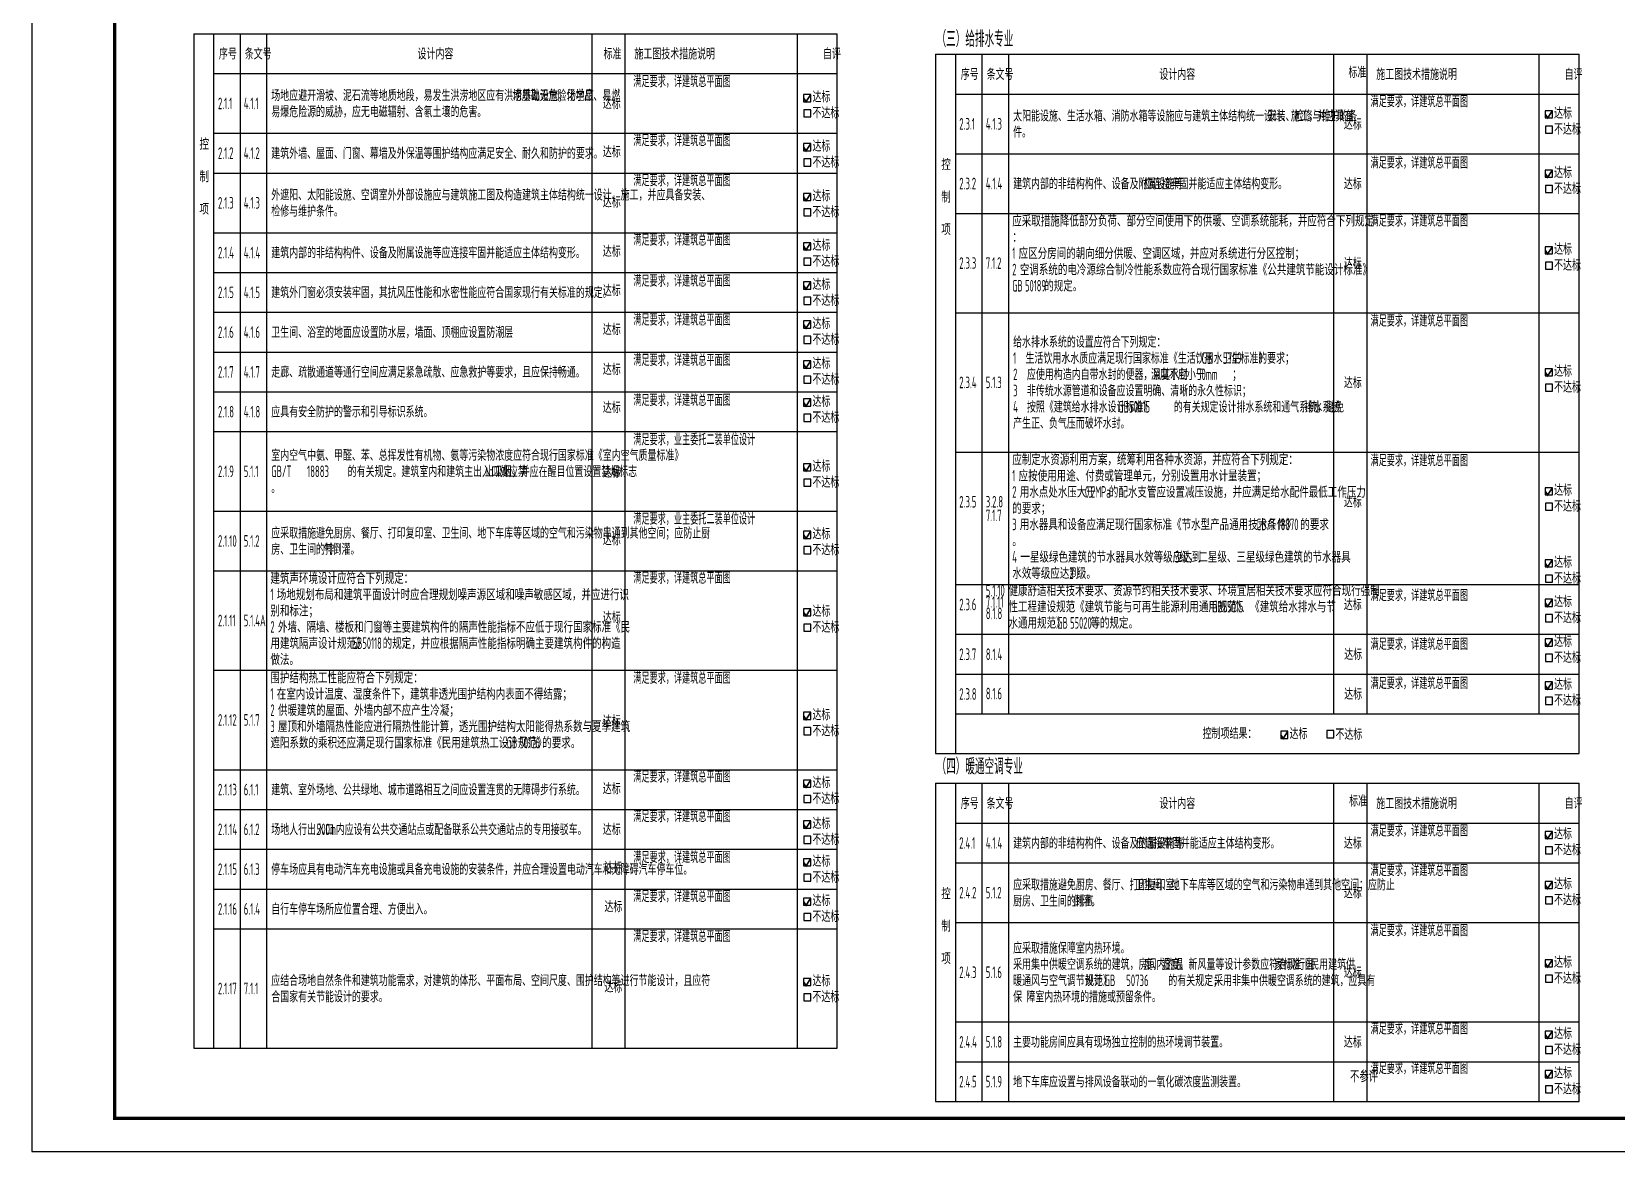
# Model space of a CAD drawing. Extents: x 555966 to 850266, y -53709 to 5691.
# Drawn here: x 555966 to 603737, y -53709 to -19931 of the extents above; entities that cross this region are included whole.
import ezdxf

# ---------------------------------------------------------------- set-up
doc = ezdxf.new("R2010")
doc.units = 0
doc.header["$LTSCALE"] = 1000
for name, color, linetype in [('A-Tab(建筑表格)', 7, 'Continuous'), ('PUB_TEXT', 7, 'Continuous'), ('PUB_TITLE', 4, 'Continuous')]:
    doc.layers.add(name, color=color, linetype=linetype)
doc.styles.add('LJ_TXT', font='GBENOR', dxfattribs={"width": 0.8, "bigfont": 'GBCBIG'})
doc.styles.get("Standard").update_dxf_attribs({"font": 'GBENOR', "bigfont": 'GBCBIG'})

# ---------------------------------------------------------------- blocks, each defined once
blk = doc.blocks.new('AutoBlock_20250329_95', base_point=(574110, -23388))
at = {"color": 1, "style": 'LJ_TXT', "width": 0.7}
blk.add_attdef('2.1.2措施_001', (574102, -23388), '', height=350, dxfattribs=at)
blk = doc.blocks.new('AutoBlock_20250329_96', base_point=(574110, -24595))
at = {"color": 1, "style": 'LJ_TXT', "width": 0.7}
blk.add_attdef('2.1.3措施_001', (574102, -24595), '', height=350, dxfattribs=at)
blk = doc.blocks.new('AutoBlock_20250329_97', base_point=(574110, -26387))
at = {"color": 1, "style": 'LJ_TXT', "width": 0.7}
blk.add_attdef('2.1.4措施_001', (574102, -26387), '', height=350, dxfattribs=at)
blk = doc.blocks.new('AutoBlock_20250329_98', base_point=(574110, -27624))
at = {"color": 1, "style": 'LJ_TXT', "width": 0.7}
blk.add_attdef('2.1.5措施_001', (574102, -27624), '', height=350, dxfattribs=at)
blk = doc.blocks.new('AutoBlock_20250329_99', base_point=(574110, -28799))
at = {"color": 1, "style": 'LJ_TXT', "width": 0.7}
blk.add_attdef('2.1.6措施_001', (574102, -28799), '', height=350, dxfattribs=at)
blk = doc.blocks.new('AutoBlock_20250329_100', base_point=(574110, -30016))
at = {"color": 1, "style": 'LJ_TXT', "width": 0.7}
blk.add_attdef('2.1.7措施_001', (574102, -30016), '', height=350, dxfattribs=at)
blk = doc.blocks.new('AutoBlock_20250329_101', base_point=(574110, -31224))
at = {"color": 1, "style": 'LJ_TXT', "width": 0.7}
blk.add_attdef('2.1.8措施_001', (574102, -31224), '', height=350, dxfattribs=at)
blk = doc.blocks.new('AutoBlock_20250329_102', base_point=(574110, -32410))
at = {"color": 1, "style": 'LJ_TXT', "width": 0.7}
blk.add_attdef('2.1.9措施_001', (574102, -32410), '', height=350, dxfattribs=at)
blk = doc.blocks.new('AutoBlock_20250329_103', base_point=(574110, -34804))
at = {"color": 1, "style": 'LJ_TXT', "width": 0.7}
blk.add_attdef('2.1.10措施_001', (574102, -34804), '', height=350, dxfattribs=at)
blk = doc.blocks.new('AutoBlock_20250329_104', base_point=(574110, -36584))
at = {"color": 1, "style": 'LJ_TXT', "width": 0.7}
blk.add_attdef('2.1.11措施_001', (574102, -36584), '', height=350, dxfattribs=at)
blk = doc.blocks.new('AutoBlock_20250329_105', base_point=(574110, -39605))
at = {"color": 1, "style": 'LJ_TXT', "width": 0.7}
blk.add_attdef('2.1.12措施_001', (574102, -39605), '', height=350, dxfattribs=at)
blk = doc.blocks.new('AutoBlock_20250329_106', base_point=(574110, -42582))
at = {"color": 1, "style": 'LJ_TXT', "width": 0.7}
blk.add_attdef('2.1.13措施_001', (574102, -42582), '', height=350, dxfattribs=at)
blk = doc.blocks.new('AutoBlock_20250329_107', base_point=(574110, -43779))
at = {"color": 1, "style": 'LJ_TXT', "width": 0.7}
blk.add_attdef('2.1.14措施_001', (574102, -43779), '', height=350, dxfattribs=at)
blk = doc.blocks.new('AutoBlock_20250329_108', base_point=(574110, -45012))
at = {"color": 1, "style": 'LJ_TXT', "width": 0.7}
blk.add_attdef('2.1.15措施_001', (574102, -45012), '', height=350, dxfattribs=at)
blk = doc.blocks.new('AutoBlock_20250329_109', base_point=(574110, -46192))
at = {"color": 1, "style": 'LJ_TXT', "width": 0.7}
blk.add_attdef('2.1.16措施_001', (574102, -46192), '', height=350, dxfattribs=at)
blk = doc.blocks.new('AutoBlock_20250329_110', base_point=(574110, -47397))
at = {"color": 1, "style": 'LJ_TXT', "width": 0.7}
blk.add_attdef('2.1.17措施_001', (574102, -47397), '', height=350, dxfattribs=at)
blk = doc.blocks.new('AutoBlock_20250329_111', base_point=(574110, -21608))
at = {"color": 1, "style": 'LJ_TXT', "width": 0.7}
blk.add_attdef('2.1.1措施_001', (574102, -21608), '', height=350, dxfattribs=at)
blk = doc.blocks.new('AutoBlock_20250329_131', base_point=(596335, -25810))
at = {"color": 1, "style": 'LJ_TXT', "width": 0.7}
blk.add_attdef('2.3.3措施_001', (596327, -25810), '', height=350, dxfattribs=at)
blk = doc.blocks.new('AutoBlock_20250329_133', base_point=(596335, -28827))
at = {"color": 1, "style": 'LJ_TXT', "width": 0.7}
blk.add_attdef('2.3.4措施_001', (596327, -28827), '', height=350, dxfattribs=at)
blk = doc.blocks.new('AutoBlock_20250329_135', base_point=(596335, -33042))
at = {"color": 1, "style": 'LJ_TXT', "width": 0.7}
blk.add_attdef('2.3.5措施_001', (596327, -33042), '', height=350, dxfattribs=at)
blk = doc.blocks.new('AutoBlock_20250329_137', base_point=(596335, -37111))
at = {"color": 1, "style": 'LJ_TXT', "width": 0.7}
blk.add_attdef('2.3.6措施_001', (596327, -37111), '', height=350, dxfattribs=at)
blk = doc.blocks.new('AutoBlock_20250329_139', base_point=(596335, -38581))
at = {"color": 1, "style": 'LJ_TXT', "width": 0.7}
blk.add_attdef('2.3.7措施_001', (596327, -38581), '', height=350, dxfattribs=at)
blk = doc.blocks.new('AutoBlock_20250329_141', base_point=(596335, -44210))
at = {"color": 1, "style": 'LJ_TXT', "width": 0.7}
blk.add_attdef('2.4.1措施_001', (596327, -44210), '', height=350, dxfattribs=at)
blk = doc.blocks.new('AutoBlock_20250329_143', base_point=(596335, -45406))
at = {"color": 1, "style": 'LJ_TXT', "width": 0.7}
blk.add_attdef('2.4.2措施_001', (596327, -45406), '', height=350, dxfattribs=at)
blk = doc.blocks.new('AutoBlock_20250329_145', base_point=(596335, -47219))
at = {"color": 1, "style": 'LJ_TXT', "width": 0.7}
blk.add_attdef('2.4.3措施_001', (596327, -47219), '', height=350, dxfattribs=at)
blk = doc.blocks.new('AutoBlock_20250329_147', base_point=(596335, -50183))
at = {"color": 1, "style": 'LJ_TXT', "width": 0.7}
blk.add_attdef('2.4.4措施_001', (596327, -50183), '', height=350, dxfattribs=at)
blk = doc.blocks.new('AutoBlock_20250329_149', base_point=(596335, -51378))
at = {"color": 1, "style": 'LJ_TXT', "width": 0.7}
blk.add_attdef('2.4.5措施_001', (596327, -51378), '', height=350, dxfattribs=at)
blk = doc.blocks.new('AutoBlock_20250329_155', base_point=(596335, -22210))
at = {"color": 1, "style": 'LJ_TXT', "width": 0.7}
blk.add_attdef('2.3.1措施_001', (596327, -22210), '', height=350, dxfattribs=at)
blk = doc.blocks.new('AutoBlock_20250329_189', base_point=(596335, -24060))
at = {"color": 1, "style": 'LJ_TXT', "width": 0.7}
blk.add_attdef('2.3.2措施_001', (596327, -24060), '', height=350, dxfattribs=at)
blk = doc.blocks.new('AutoBlock_20250329_193', base_point=(595711, -51624))
at = {"color": 1, "style": 'LJ_TXT', "width": 0.8}
blk.add_attdef('2.4.5', (595711, -51624), '', height=350, dxfattribs=at)
blk = doc.blocks.new('AutoBlock_20250329_195', base_point=(596335, -39762))
at = {"color": 1, "style": 'LJ_TXT', "width": 0.7}
blk.add_attdef('2.3.8措施_001', (596327, -39762), '', height=350, dxfattribs=at)

msp = doc.modelspace()

# ---------------------------------------------------------------- linework, layer by layer
msp.add_line((560849, -19995), (560849, -50595))
at = {"const_width": 50}
for points in [[(579235, -21929), (579311, -22043), (579451, -21827)], [(601593, -22419), (601669, -22534), (601809, -22318)], [(579235, -23411), (579311, -23526), (579451, -23310)], [(601593, -24210), (601669, -24324), (601809, -24108)], [(579235, -24912), (579311, -25027), (579451, -24811)], [(579235, -26399), (579311, -26514), (579451, -26298)], [(601593, -26521), (601669, -26636), (601809, -26420)], [(579235, -27582), (579311, -27697), (579451, -27481)], [(579235, -28760), (579311, -28875), (579451, -28659)], [(579235, -29963), (579311, -30078), (579451, -29862)], [(601593, -30200), (601669, -30315), (601809, -30099)], [(579235, -31111), (579311, -31226), (579451, -31010)], [(579235, -33067), (579311, -33182), (579451, -32966)], [(601593, -33790), (601669, -33905), (601809, -33689)], [(579235, -35104), (579311, -35219), (579451, -35003)], [(601593, -35962), (601669, -36077), (601809, -35861)], [(601593, -37154), (601669, -37269), (601809, -37053)], [(579235, -37442), (579311, -37557), (579451, -37341)], [(601593, -38354), (601669, -38469), (601809, -38253)], [(601593, -39647), (601669, -39762), (601809, -39546)], [(579235, -40566), (579311, -40681), (579451, -40465)], [(593619, -41137), (593695, -41252), (593835, -41036)], [(579235, -42610), (579311, -42725), (579451, -42509)], [(579235, -43843), (579311, -43958), (579451, -43742)], [(601593, -44157), (601669, -44272), (601809, -44056)], [(579235, -44983), (579311, -45098), (579451, -44882)], [(601593, -45666), (601669, -45781), (601809, -45565)], [(579235, -46169), (579311, -46284), (579451, -46068)], [(601593, -48031), (601669, -48146), (601809, -47930)], [(579235, -48593), (579311, -48708), (579451, -48492)], [(601593, -50181), (601669, -50296), (601809, -50080)], [(601593, -51373), (601669, -51488), (601809, -51272)]]:
    msp.add_lwpolyline(points, dxfattribs=at)
for points in [[(579451, -21827), (579235, -21827), (579235, -22043), (579451, -22043)], [(579457, -22289), (579241, -22289), (579241, -22505), (579457, -22505)], [(601809, -22318), (601593, -22318), (601593, -22534), (601809, -22534)], [(601815, -22780), (601599, -22780), (601599, -22996), (601815, -22996)], [(579451, -23310), (579235, -23310), (579235, -23526), (579451, -23526)], [(579457, -23772), (579241, -23772), (579241, -23988), (579457, -23988)], [(601809, -24108), (601593, -24108), (601593, -24324), (601809, -24324)], [(579451, -24811), (579235, -24811), (579235, -25027), (579451, -25027)], [(601815, -24570), (601599, -24570), (601599, -24786), (601815, -24786)], [(579457, -25273), (579241, -25273), (579241, -25489), (579457, -25489)], [(579451, -26298), (579235, -26298), (579235, -26514), (579451, -26514)], [(601809, -26420), (601593, -26420), (601593, -26636), (601809, -26636)], [(579457, -26760), (579241, -26760), (579241, -26976), (579457, -26976)], [(601815, -26882), (601599, -26882), (601599, -27098), (601815, -27098)], [(579451, -27481), (579235, -27481), (579235, -27697), (579451, -27697)], [(579457, -27943), (579241, -27943), (579241, -28159), (579457, -28159)], [(579451, -28659), (579235, -28659), (579235, -28875), (579451, -28875)], [(579457, -29121), (579241, -29121), (579241, -29337), (579457, -29337)], [(579451, -29862), (579235, -29862), (579235, -30078), (579451, -30078)], [(579457, -30324), (579241, -30324), (579241, -30540), (579457, -30540)], [(601809, -30099), (601593, -30099), (601593, -30315), (601809, -30315)], [(601815, -30561), (601599, -30561), (601599, -30777), (601815, -30777)], [(579451, -31010), (579235, -31010), (579235, -31226), (579451, -31226)], [(579457, -31472), (579241, -31472), (579241, -31688), (579457, -31688)], [(579451, -32966), (579235, -32966), (579235, -33182), (579451, -33182)], [(579457, -33428), (579241, -33428), (579241, -33644), (579457, -33644)], [(601809, -33689), (601593, -33689), (601593, -33905), (601809, -33905)], [(601815, -34151), (601599, -34151), (601599, -34367), (601815, -34367)], [(579451, -35003), (579235, -35003), (579235, -35219), (579451, -35219)], [(579457, -35465), (579241, -35465), (579241, -35681), (579457, -35681)], [(601809, -35861), (601593, -35861), (601593, -36077), (601809, -36077)], [(601815, -36323), (601599, -36323), (601599, -36539), (601815, -36539)], [(601809, -37053), (601593, -37053), (601593, -37269), (601809, -37269)], [(579451, -37341), (579235, -37341), (579235, -37557), (579451, -37557)], [(601815, -37515), (601599, -37515), (601599, -37731), (601815, -37731)], [(579457, -37803), (579241, -37803), (579241, -38019), (579457, -38019)], [(601809, -38253), (601593, -38253), (601593, -38469), (601809, -38469)], [(601815, -38715), (601599, -38715), (601599, -38931), (601815, -38931)], [(601809, -39546), (601593, -39546), (601593, -39762), (601809, -39762)], [(601815, -40008), (601599, -40008), (601599, -40224), (601815, -40224)], [(579451, -40465), (579235, -40465), (579235, -40681), (579451, -40681)], [(579457, -40927), (579241, -40927), (579241, -41143), (579457, -41143)], [(593835, -41036), (593619, -41036), (593619, -41252), (593835, -41252)], [(595223, -41015), (595007, -41015), (595007, -41231), (595223, -41231)], [(579451, -42509), (579235, -42509), (579235, -42725), (579451, -42725)], [(579457, -42971), (579241, -42971), (579241, -43187), (579457, -43187)], [(579451, -43742), (579235, -43742), (579235, -43958), (579451, -43958)], [(579457, -44204), (579241, -44204), (579241, -44420), (579457, -44420)], [(601809, -44056), (601593, -44056), (601593, -44272), (601809, -44272)], [(579451, -44882), (579235, -44882), (579235, -45098), (579451, -45098)], [(601815, -44518), (601599, -44518), (601599, -44734), (601815, -44734)], [(579457, -45344), (579241, -45344), (579241, -45560), (579457, -45560)], [(601809, -45565), (601593, -45565), (601593, -45781), (601809, -45781)], [(579451, -46068), (579235, -46068), (579235, -46284), (579451, -46284)], [(601815, -46027), (601599, -46027), (601599, -46243), (601815, -46243)], [(579457, -46530), (579241, -46530), (579241, -46746), (579457, -46746)], [(601809, -47930), (601593, -47930), (601593, -48146), (601809, -48146)], [(579451, -48492), (579235, -48492), (579235, -48708), (579451, -48708)], [(601815, -48392), (601599, -48392), (601599, -48608), (601815, -48608)], [(579457, -48954), (579241, -48954), (579241, -49170), (579457, -49170)], [(601809, -50080), (601593, -50080), (601593, -50296), (601809, -50296)], [(601815, -50542), (601599, -50542), (601599, -50758), (601815, -50758)], [(601809, -51272), (601593, -51272), (601593, -51488), (601809, -51488)], [(601815, -51733), (601599, -51733), (601599, -51949), (601815, -51949)]]:
    msp.add_lwpolyline(points, close=True)
at = {"layer": 'A-Tab(建筑表格)'}
for p, q in [((561449, -19995), (561449, -50595)), ((579049, -50595), (579049, -19995)), ((580249, -50595), (580249, -19995)), ((583213, -20612), (583213, -41712)), ((583813, -20612), (583813, -41712)), ((584613, -20612), (584613, -40512)), ((601413, -40512), (601413, -20612)), ((602613, -41712), (602613, -20612)), ((583213, -42606), (583213, -52206)), ((583813, -42606), (583813, -52206)), ((584613, -42606), (584613, -52206)), ((601413, -52206), (601413, -42606)), ((602613, -52206), (602613, -42606)), ((560849, -50595), (580249, -50595))]:
    msp.add_line(p, q, dxfattribs=at)
for points in [[(560849, -19995), (580249, -19995)], [(562248, -19995), (562248, -50595)], [(563048, -19995), (563048, -50595)], [(572848, -19995), (572848, -21195)], [(573848, -19995), (573848, -50595)], [(583213, -20612), (602613, -20612)], [(585413, -20612), (585413, -40512)], [(595213, -20612), (595213, -40512)], [(595213, -20612), (595213, -21812)], [(596213, -20612), (596213, -40512)], [(561449, -21195), (580249, -21195)], [(561449, -21195), (580249, -21195)], [(572848, -21195), (572848, -50595)], [(583813, -21812), (602613, -21812)], [(583813, -21812), (602613, -21812)], [(583813, -21812), (602613, -21812)], [(561449, -22995), (580249, -22995)], [(583813, -23612), (602613, -23612)], [(561449, -24195), (580249, -24195)], [(583813, -25412), (602613, -25412)], [(561449, -25995), (580249, -25995)], [(561449, -27195), (580249, -27195)], [(561449, -28395), (580249, -28395)], [(583813, -28412), (602613, -28412)], [(561449, -29595), (580249, -29595)], [(561449, -30795), (580249, -30795)], [(561449, -31995), (580249, -31995)], [(583813, -32612), (602613, -32612)], [(561449, -34395), (580249, -34395)], [(561449, -36195), (580249, -36195)], [(583813, -36612), (602613, -36612)], [(583813, -38112), (602613, -38112)], [(561449, -39195), (580249, -39195)], [(583813, -39312), (602613, -39312)], [(583813, -40512), (602613, -40512)], [(583813, -40512), (602613, -40512)], [(583213, -41712), (602613, -41712)], [(561449, -42195), (580249, -42195)], [(583213, -42606), (602613, -42606)], [(585413, -42606), (585413, -52206)], [(595213, -42606), (595213, -52206)], [(595213, -42606), (595213, -43806)], [(596213, -42606), (596213, -52206)], [(561449, -43395), (580249, -43395)], [(583813, -43806), (602613, -43806)], [(583813, -43806), (602613, -43806)], [(583813, -43806), (602613, -43806)], [(561449, -44595), (580249, -44595)], [(583813, -45006), (602613, -45006)], [(561449, -45795), (580249, -45795)], [(583813, -46806), (602613, -46806)], [(561449, -46995), (580249, -46995)], [(583813, -49806), (602613, -49806)], [(583813, -51006), (602613, -51006)], [(583213, -52206), (602613, -52206)]]:
    msp.add_lwpolyline(points, dxfattribs=at)
at = {"layer": 'PUB_TITLE'}
msp.add_lwpolyline([(555966, -53709), (661066, -53709), (661066, 5691), (555966, 5691)], close=True, dxfattribs=at)
at = {"layer": 'PUB_TITLE', "const_width": 100}
msp.add_lwpolyline([(558466, -52709), (660066, -52709), (660066, 4691), (558466, 4691)], close=True, dxfattribs=at)

# ---------------------------------------------------------------- block references
for name, p, values in [('AutoBlock_20250329_111', (574110, -21608), {'2.1.1措施_001': '满足要求，详建筑总平面图'}), ('AutoBlock_20250329_155', (596335, -22210), {'2.3.1措施_001': '满足要求，详建筑总平面图'}), ('AutoBlock_20250329_95', (574110, -23388), {'2.1.2措施_001': '满足要求，详建筑总平面图'}), ('AutoBlock_20250329_189', (596335, -24060), {'2.3.2措施_001': '满足要求，详建筑总平面图'}), ('AutoBlock_20250329_96', (574110, -24595), {'2.1.3措施_001': '满足要求，详建筑总平面图'}), ('AutoBlock_20250329_131', (596335, -25810), {'2.3.3措施_001': '满足要求，详建筑总平面图'}), ('AutoBlock_20250329_97', (574110, -26387), {'2.1.4措施_001': '满足要求，详建筑总平面图'}), ('AutoBlock_20250329_98', (574110, -27624), {'2.1.5措施_001': '满足要求，详建筑总平面图'}), ('AutoBlock_20250329_99', (574110, -28799), {'2.1.6措施_001': '满足要求，详建筑总平面图'}), ('AutoBlock_20250329_133', (596335, -28827), {'2.3.4措施_001': '满足要求，详建筑总平面图'}), ('AutoBlock_20250329_100', (574110, -30016), {'2.1.7措施_001': '满足要求，详建筑总平面图'}), ('AutoBlock_20250329_101', (574110, -31224), {'2.1.8措施_001': '满足要求，详建筑总平面图'}), ('AutoBlock_20250329_102', (574110, -32410), {'2.1.9措施_001': '满足要求，业主委托二装单位设计'}), ('AutoBlock_20250329_135', (596335, -33042), {'2.3.5措施_001': '满足要求，详建筑总平面图'}), ('AutoBlock_20250329_103', (574110, -34804), {'2.1.10措施_001': '满足要求，业主委托二装单位设计'}), ('AutoBlock_20250329_104', (574110, -36584), {'2.1.11措施_001': '满足要求，详建筑总平面图'}), ('AutoBlock_20250329_137', (596335, -37111), {'2.3.6措施_001': '满足要求，详建筑总平面图'}), ('AutoBlock_20250329_139', (596335, -38581), {'2.3.7措施_001': '满足要求，详建筑总平面图'}), ('AutoBlock_20250329_105', (574110, -39605), {'2.1.12措施_001': '满足要求，详建筑总平面图'}), ('AutoBlock_20250329_195', (596335, -39762), {'2.3.8措施_001': '满足要求，详建筑总平面图'}), ('AutoBlock_20250329_106', (574110, -42582), {'2.1.13措施_001': '满足要求，详建筑总平面图'}), ('AutoBlock_20250329_107', (574110, -43779), {'2.1.14措施_001': '满足要求，详建筑总平面图'}), ('AutoBlock_20250329_141', (596335, -44210), {'2.4.1措施_001': '满足要求，详建筑总平面图'}), ('AutoBlock_20250329_108', (574110, -45012), {'2.1.15措施_001': '满足要求，详建筑总平面图'}), ('AutoBlock_20250329_143', (596335, -45406), {'2.4.2措施_001': '满足要求，详建筑总平面图'}), ('AutoBlock_20250329_109', (574110, -46192), {'2.1.16措施_001': '满足要求，详建筑总平面图'}), ('AutoBlock_20250329_110', (574110, -47397), {'2.1.17措施_001': '满足要求，详建筑总平面图'}), ('AutoBlock_20250329_145', (596335, -47219), {'2.4.3措施_001': '满足要求，详建筑总平面图'}), ('AutoBlock_20250329_147', (596335, -50183), {'2.4.4措施_001': '满足要求，详建筑总平面图'}), ('AutoBlock_20250329_149', (596335, -51378), {'2.4.5措施_001': '满足要求，详建筑总平面图'}), ('AutoBlock_20250329_193', (595711, -51624), {'2.4.5': '不参评'})]:
    msp.add_blockref(name, p).add_auto_attribs(values)

# ---------------------------------------------------------------- texts
at = {"layer": 'A-Tab(建筑表格)', "style": 'LJ_TXT'}
for s, height, width, p in [('（三）给排水专业', 482.3, 0.8, (583245, -20392)), ('序号', 337.6, 0.8, (561611, -20770)), ('条文号', 337.6, 0.8, (562388, -20770)), ('设计内容', 337.6, 0.8, (567597, -20770)), ('标准', 337.6, 0.8, (573207, -20770)), ('施工图技术措施说明', 337.6, 0.8, (574136, -20770)), ('自评', 337.6, 0.8, (579820, -20770)), ('序号', 337.6, 0.8, (583975, -21387)), ('条文号', 337.6, 0.8, (584753, -21387)), ('设计内容', 337.6, 0.8, (589962, -21387)), ('标准', 337.6, 0.8, (595661, -21328)), ('施工图技术措施说明', 337.6, 0.8, (596501, -21387)), ('自评', 337.6, 0.8, (602178, -21387)), ('2.1.1', 350, 0.64, (561582, -22270)), ('4.1.1', 350, 0.64, (562359, -22270)), ('场地应避开滑坡、泥石流等地质地段，易发生洪涝地区应有洪涝基础设施；场地应', 337.59, 0.8, (563188, -22025)), ('地质勘无危险化学品、易燃', 337.59, 0.8, (570468, -22025)), ('达标', 337.6, 0.8, (573183, -22270)), ('达标', 337.6, 0.8, (579503, -22068)), ('易爆危险源的威胁，应无电磁辐射、含氡土壤的危害。', 337.59, 0.8, (563188, -22515)), ('不达标', 337.6, 0.8, (579503, -22551)), ('太阳能设施、生活水箱、消防水箱等设施应与建筑主体结构统一设计、施工，并应具有', 337.59, 0.8, (585553, -22642)), ('安装、检修与维护的条', 337.6, 0.8, (593226, -22642)), ('达标', 337.6, 0.8, (601861, -22559)), ('2.3.1', 350, 0.64, (583930, -22887)), ('4.1.3', 350, 0.64, (584729, -22887)), ('件。', 337.6, 0.8, (585553, -23132)), ('达标', 337.6, 0.8, (595523, -22887)), ('不达标', 337.6, 0.8, (601861, -23042)), ('建筑外墙、屋面、门窗、幕墙及外保温等围护结构应满足安全、耐久和防护的要求。', 337.59, 0.8, (563188, -23770)), ('达标', 337.6, 0.8, (573183, -23725)), ('达标', 337.6, 0.8, (579503, -23551)), ('2.1.2', 350, 0.64, (561582, -23770)), ('4.1.2', 350, 0.64, (562359, -23770)), ('不达标', 337.6, 0.8, (579503, -24034)), ('2.3.2', 350, 0.64, (583930, -24687)), ('4.1.4', 350, 0.64, (584729, -24687)), ('建筑内部的非结构构件、设备及附属设施等', 337.59, 0.8, (585553, -24687)), ('应连接牢固并能适应主体结构变形。', 337.59, 0.8, (589491, -24687)), ('达标', 337.6, 0.8, (595523, -24687)), ('达标', 337.6, 0.8, (601861, -24349)), ('外遮阳、太阳能设施、空调室外外部设施应与建筑施工图及构造建筑主体结构统一设计、施工，并应具备安装、', 337.59, 0.8, (563188, -25025)), ('达标', 337.6, 0.8, (579503, -25051)), ('不达标', 337.6, 0.8, (601861, -24832)), ('2.1.3', 350, 0.64, (561582, -25270)), ('4.1.3', 350, 0.64, (562359, -25270)), ('检修与维护条件。', 337.6, 0.8, (563188, -25515)), ('达标', 337.6, 0.8, (573183, -25238)), ('不达标', 337.6, 0.8, (579503, -25534)), ('达标', 337.6, 0.8, (579503, -26539)), ('2.1.4', 350, 0.64, (561582, -26770)), ('4.1.4', 350, 0.64, (562359, -26770)), ('建筑内部的非结构构件、设备及附属设施等应连接牢固并能适应主体结构变形。', 337.59, 0.8, (563188, -26770)), ('达标', 337.6, 0.8, (573183, -26726)), ('不达标', 337.6, 0.8, (579503, -27022)), ('2.3.3', 350, 0.64, (583930, -27087)), ('7.1.2', 350, 0.64, (584729, -27087)), ('达标', 337.6, 0.8, (595523, -27087)), ('达标', 337.6, 0.8, (601861, -26661)), ('不达标', 337.6, 0.8, (601861, -27143)), ('2.1.5', 350, 0.64, (561582, -27970)), ('4.1.5', 350, 0.64, (562359, -27970)), ('建筑外门窗必须安装牢固，其抗风压性能和水密性能应符合国家现行有关标准的规定。', 337.59, 0.8, (563188, -27970)), ('达标', 337.6, 0.8, (573183, -27909)), ('达标', 337.6, 0.8, (579503, -27722)), ('不达标', 337.6, 0.8, (579503, -28205)), ('达标', 337.6, 0.8, (579503, -28900)), ('2.1.6', 350, 0.64, (561582, -29170)), ('4.1.6', 350, 0.64, (562359, -29170)), ('卫生间、浴室的地面应设置防水层，墙面、顶棚应设置防潮层', 337.59, 0.8, (563188, -29170)), ('达标', 337.6, 0.8, (573183, -29086)), ('不达标', 337.6, 0.8, (579503, -29382)), ('给水排水系统的设置应符合下列规定：', 337.59, 0.8, (585553, -29462)), ('1', 350, 0.64, (585553, -29952)), ('生活饮用水水质应满足现行国家标准《生活饮用水卫生标准》', 337.59, 0.8, (585926, -29952)), ('GB', 350, 0.64, (591234, -29952)), ('5749', 350, 0.64, (591885, -29952)), ('的要求；', 337.6, 0.8, (592941, -29952)), ('2.1.7', 350, 0.64, (561582, -30370)), ('4.1.7', 350, 0.64, (562359, -30370)), ('走廊、疏散通道等通行空间应满足紧急疏散、应急救护等要求，且应保持畅通。', 337.59, 0.8, (563188, -30370)), ('达标', 337.6, 0.8, (573183, -30289)), ('达标', 337.6, 0.8, (579503, -30103)), ('2', 350, 0.64, (585553, -30442)), ('应使用构造内自带水封的便器，且其水封', 337.59, 0.8, (585969, -30442)), ('深度不应小于', 337.6, 0.8, (589710, -30442)), ('50mm', 350, 0.64, (591093, -30442)), ('达标', 337.6, 0.8, (601861, -30339)), ('不达标', 337.6, 0.8, (579503, -30586)), ('2.3.4', 350, 0.64, (583930, -30687)), ('5.1.3', 350, 0.64, (584729, -30687)), ('非传统水源管道和设备应设置明确、清晰的永久性标识；', 337.59, 0.8, (585969, -30932)), ('；', 338, 0.8, (592159, -30442)), ('达标', 337.6, 0.8, (595523, -30687)), ('不达标', 337.6, 0.8, (601861, -30822)), ('达标', 337.6, 0.8, (579503, -31251)), ('3', 350, 0.64, (585553, -30932)), ('按照《建筑给水排水设计标准》', 337.59, 0.8, (585969, -31422)), ('的有关规定设计排水系统和通气系统，避免', 337.59, 0.8, (590396, -31422)), ('排水系统', 337.6, 0.8, (594334, -31422)), ('2.1.8', 350, 0.64, (561582, -31570)), ('4.1.8', 350, 0.64, (562359, -31570)), ('应具有安全防护的警示和引导标识系统。', 337.59, 0.8, (563188, -31570)), ('达标', 337.6, 0.8, (573183, -31438)), ('不达标', 337.6, 0.8, (579503, -31734)), ('4', 350, 0.64, (585553, -31422)), ('GB50015', 350, 0.64, (588721, -31422)), ('产生正、负气压而破坏水封。', 337.59, 0.8, (585553, -31912)), ('室内空气中氨、甲醛、苯、总挥发性有机物、氨等污染物浓度应符合现行国家标准《室内空气质量标准》', 337.59, 0.8, (563188, -32880)), ('达标', 337.6, 0.8, (579503, -33207)), ('2.1.9', 350, 0.64, (561582, -33370)), ('5.1.1', 350, 0.64, (562359, -33370)), ('GB/T', 350, 0.64, (563188, -33370)), ('18883', 350, 0.64, (564266, -33370)), ('的有关规定。建筑室内和建筑主出入口处应禁', 337.59, 0.8, (565492, -33370)), ('止吸烟，并应在醒目位置设置禁烟标志', 337.59, 0.8, (569627, -33370)), ('达标', 337.6, 0.8, (573183, -33393)), ('不达标', 337.6, 0.8, (579503, -33690)), ('。', 338, 0.8, (563188, -33860)), ('达标', 337.6, 0.8, (595523, -34287)), ('达标', 337.6, 0.8, (601861, -33930)), ('2.3.5', 350, 0.64, (583930, -34287)), ('3.2.8', 350, 0.64, (584729, -34287)), ('7.1.7', 350, 0.64, (584729, -34698)), ('不达标', 337.6, 0.8, (601861, -34413)), ('应采取措施避免厨房、餐厅、打印复印室、卫生间、地下车库等区域的空气和污染物串通到其他空间；应防止厨', 337.59, 0.8, (563188, -35225)), ('达标', 337.6, 0.8, (579503, -35244)), ('2.1.10', 350, 0.64, (561582, -35470)), ('5.1.2', 350, 0.64, (562359, -35470)), ('房、卫生间的排', 337.6, 0.8, (563188, -35715)), ('气倒灌。', 337.6, 0.8, (564767, -35715)), ('达标', 337.6, 0.8, (573183, -35431)), ('不达标', 337.6, 0.8, (579503, -35727)), ('达标', 337.6, 0.8, (601861, -36102)), ('不达标', 337.6, 0.8, (601861, -36584)), ('5.1.10', 350, 0.64, (584729, -36968)), ('达标', 337.6, 0.8, (579503, -37581)), ('2.3.6', 350, 0.64, (583930, -37387)), ('7.1.11', 350, 0.64, (584729, -37309)), ('达标', 337.6, 0.8, (595523, -37387)), ('达标', 337.6, 0.8, (601861, -37293)), ('2.1.11', 350, 0.64, (561582, -37870)), ('5.1.4A', 350, 0.64, (562359, -37870)), ('达标', 337.6, 0.8, (573183, -37768)), ('不达标', 337.6, 0.8, (579503, -38064)), ('8.1.8', 350, 0.64, (584729, -37656)), ('不达标', 337.6, 0.8, (601861, -37776)), ('达标', 337.6, 0.8, (601861, -38493)), ('2.3.7', 350, 0.64, (583930, -38887)), ('8.1.4', 350, 0.64, (584729, -38887)), ('达标', 337.6, 0.8, (595534, -38887)), ('不达标', 337.6, 0.8, (601861, -38976)), ('达标', 337.6, 0.8, (601861, -39787)), ('2.3.8', 350, 0.64, (583930, -40087)), ('8.1.6', 350, 0.64, (584729, -40074)), ('达标', 337.6, 0.8, (595534, -40087)), ('不达标', 337.6, 0.8, (601861, -40269)), ('2.1.12', 350, 0.64, (561582, -40870)), ('5.1.7', 350, 0.64, (562359, -40870)), ('达标', 337.6, 0.8, (573183, -40893)), ('达标', 337.6, 0.8, (579503, -40706)), ('不达标', 337.6, 0.8, (579503, -41189)), ('控制项结果：', 337.6, 0.8, (591266, -41271)), ('达标', 337.6, 0.8, (593887, -41277)), ('不达标', 337.6, 0.8, (595269, -41297)), ('（四）暖通空调专业', 482.3, 0.8, (583245, -42340)), ('达标', 337.6, 0.8, (579503, -42750)), ('2.1.13', 350, 0.64, (561582, -42970)), ('6.1.1', 350, 0.64, (562359, -42970)), ('建筑、室外场地、公共绿地、城市道路相互之间应设置连贯的无障碍步行系统。', 337.59, 0.8, (563188, -42970)), ('达标', 337.6, 0.8, (573183, -42937)), ('不达标', 337.6, 0.8, (579503, -43233)), ('标准', 337.6, 0.8, (595682, -43308)), ('序号', 337.6, 0.8, (583975, -43381)), ('条文号', 337.6, 0.8, (584753, -43381)), ('设计内容', 337.6, 0.8, (589962, -43381)), ('施工图技术措施说明', 337.6, 0.8, (596501, -43381)), ('自评', 337.6, 0.8, (602178, -43381)), ('2.1.14', 350, 0.64, (561582, -44170)), ('6.1.2', 350, 0.64, (562359, -44170)), ('场地人行出入口', 337.6, 0.8, (563188, -44170)), ('500m', 350, 0.64, (564558, -44170)), ('内应设有公共交通站点或配备联系公共交通站点的专用接驳车。', 337.59, 0.8, (565131, -44170)), ('达标', 337.6, 0.8, (573183, -44170)), ('达标', 337.6, 0.8, (579503, -43983)), ('达标', 337.6, 0.8, (601861, -44296)), ('不达标', 337.6, 0.8, (579503, -44466)), ('2.4.1', 350, 0.64, (583930, -44581)), ('4.1.4', 350, 0.64, (584729, -44581)), ('建筑内部的非结构构件、设备及附属设施等', 337.59, 0.8, (585553, -44581)), ('应连接牢固并能适应主体结构变形。', 337.59, 0.8, (589260, -44581)), ('达标', 337.6, 0.8, (595523, -44581)), ('不达标', 337.6, 0.8, (601861, -44779)), ('达标', 337.6, 0.8, (579503, -45123)), ('2.1.15', 350, 0.64, (561582, -45370)), ('6.1.3', 350, 0.64, (562359, -45370)), ('停车场应具有电动汽车充电设施或具备充电设施的安装条件，并应合理设置电动汽车和无障碍汽车停车位。', 337.59, 0.8, (563188, -45370)), ('达标', 337.6, 0.8, (573232, -45309)), ('不达标', 337.6, 0.8, (579503, -45606)), ('2.4.2', 350, 0.64, (583930, -46081)), ('5.1.2', 350, 0.64, (584729, -46081)), ('应采取措施避免厨房、餐厅、打印复印室、', 337.59, 0.8, (585553, -45836)), ('卫生间、地下车库等区域的空气和污染物串通到其他空间；应防止', 337.59, 0.8, (589229, -45836)), ('达标', 337.6, 0.8, (595523, -46081)), ('达标', 337.6, 0.8, (601861, -45805)), ('2.1.16', 350, 0.64, (561582, -46570)), ('6.1.4', 350, 0.64, (562359, -46570)), ('自行车停车场所应位置合理、方便出入。', 337.59, 0.8, (563188, -46570)), ('达标', 337.6, 0.8, (573232, -46496)), ('达标', 337.6, 0.8, (579503, -46309)), ('厨房、卫生间的排气', 337.6, 0.8, (585553, -46326)), ('倒灌。', 337.6, 0.8, (587368, -46326)), ('不达标', 337.6, 0.8, (601861, -46288)), ('不达标', 337.6, 0.8, (579503, -46792)), ('应采取措施保障室内热环境。', 337.59, 0.8, (585553, -47746)), ('2.4.3', 350, 0.64, (583930, -48481)), ('5.1.6', 350, 0.64, (584729, -48481)), ('采用集中供暖空调系统的建筑，房间内的温', 337.59, 0.8, (585553, -48236)), ('度、湿度、新风量等设计参数应符合现行国', 337.59, 0.8, (589491, -48236)), ('家标准《民用建筑供', 337.6, 0.8, (593429, -48236)), ('达标', 337.6, 0.8, (595523, -48481)), ('达标', 337.6, 0.8, (601861, -48171)), ('2.1.17', 350, 0.64, (561582, -48970)), ('7.1.1', 350, 0.64, (562359, -48970)), ('应结合场地自然条件和建筑功能需求，对建筑的体形、平面布局、空间尺度、围护结构等进行节能设计，且应符', 337.59, 0.8, (563188, -48725)), ('达标', 337.6, 0.8, (573232, -48920)), ('达标', 337.6, 0.8, (579503, -48733)), ('暖通风与空气调节设计', 337.6, 0.8, (585553, -48726)), ('规范》', 337.6, 0.8, (587722, -48726)), ('GB', 350, 0.64, (588311, -48726)), ('50736', 350, 0.64, (588962, -48726)), ('的有关规定；', 337.6, 0.8, (590231, -48726)), ('采用非集中供暖空调系统的建筑，应具有', 337.59, 0.8, (591614, -48726)), ('不达标', 337.6, 0.8, (601861, -48654)), ('合国家有关节能设计的要求。', 337.59, 0.8, (563188, -49215)), ('不达标', 337.6, 0.8, (579503, -49216)), ('保', 338, 0.8, (585553, -49216)), ('障室内热环境的措施或预留条件。', 337.59, 0.8, (585952, -49216)), ('达标', 337.6, 0.8, (601861, -50321)), ('2.4.4', 350, 0.64, (583930, -50581)), ('5.1.8', 350, 0.64, (584729, -50581)), ('主要功能房间应具有现场独立控制的热环境调节装置。', 337.59, 0.8, (585553, -50581)), ('达标', 337.6, 0.8, (595523, -50581)), ('不达标', 337.6, 0.8, (601861, -50803)), ('2.4.5', 350, 0.64, (583930, -51781)), ('5.1.9', 350, 0.64, (584729, -51781)), ('地下车库应设置与排风设备联动的一氧化碳浓度监测装置。', 337.59, 0.8, (585553, -51781)), ('达标', 337.6, 0.8, (601861, -51512)), ('不达标', 337.6, 0.8, (601861, -51995))]:
    msp.add_text(s, height=height, dxfattribs=dict(at, width=width)).set_placement(p)
at = {"layer": 'PUB_TEXT'}
for s, height, p in [('控', 338, (561023, -23494)), ('控', 338, (583388, -24111)), ('制', 338, (561023, -24474)), ('制', 338, (583388, -25091)), ('项', 338, (561023, -25454)), ('项', 338, (583388, -26071)), ('应采取措施降低部分负荷、部分空间使用下的供暖、空调系统能耗，并应符合下列规定', 337.59, (585527, -25811)), ('：', 338, (585527, -26301)), ('应区分房间的朝向细分供暖、空调区域，并应对系统进行分区控制；', 337.59, (585719, -26791)), ('空调系统的电冷源综合制冷性能系数应符合现行国家标准《公共建筑节能设计标准》', 337.59, (585754, -27281)), ('的规定。', 337.6, (586490, -27771)), ('应制定水资源利用方案，统筹利用各种水资源，并应符合下列规定：', 337.59, (585527, -33011)), ('应按使用用途、付费或管理单元，分别设置用水计量装置；', 337.59, (585719, -33501)), ('用水点处水压大于', 337.6, (585754, -33991)), ('的配水支管应设置减压设施，并应满足给水配件最低工作压力', 337.59, (588438, -33991)), ('的要求；', 337.6, (585527, -34481)), ('用水器具和设备应满足现行国家标准《节水型产品通用技术条件》', 337.59, (585754, -34971)), ('的要求', 337.6, (594211, -34971)), ('。', 338, (585527, -35461)), ('一星级绿色建筑的节水器具水效等级应达到', 337.59, (585772, -35951)), ('级，二星级、三星级绿色建筑的节水器具', 337.59, (590563, -35951)), ('建筑声环境设计应符合下列规定：', 337.59, (563162, -36594)), ('水效等级应达到', 337.6, (585527, -36441)), ('级。', 337.6, (587475, -36441)), ('场地规划布局和建筑平面设计时应合理规划噪声源区域和噪声敏感区域，并应进行识', 337.59, (563355, -37084)), ('健康舒适相关技术要求、资源节约相关技术要求、环境宜居相关技术要求应符合现行强制', 337.59, (585413, -36962)), ('别和标注；', 337.6, (563162, -37574)), ('性工程建设规范《建筑节能与可再生能源利用通用规范》', 337.59, (585413, -37452)), ('、《建筑给水排水与节', 337.6, (592414, -37452)), ('外墙、隔墙、楼板和门窗等主要建筑构件的隔声性能指标不应低于现行国家标准《民', 337.59, (563390, -38064)), ('水通用规范》', 337.6, (585413, -37942)), ('等的规定。', 337.6, (587885, -37942)), ('用建筑隔声设计规范》', 337.6, (563162, -38554)), ('的规定，并应根据隔声性能指标明确主要建筑构件的构造', 337.59, (566547, -38554)), ('做法。', 337.6, (563162, -39044)), ('围护结构热工性能应符合下列规定：', 337.59, (563162, -39594)), ('在室内设计温度、湿度条件下，建筑非透光围护结构内表面不得结露；', 337.59, (563355, -40084)), ('供暖建筑的屋面、外墙内部不应产生冷凝；', 337.59, (563390, -40574)), ('屋顶和外墙隔热性能应进行隔热性能计算，透光围护结构太阳能得热系数与夏季建筑', 337.59, (563390, -41064)), ('遮阳系数的乘积还应满足现行国家标准《民用建筑热工设计规范》', 337.59, (563162, -41554)), ('的要求。', 337.6, (571356, -41554)), ('控', 338, (583388, -46105)), ('制', 338, (583388, -47085)), ('项', 338, (583388, -48065))]:
    msp.add_text(s, height=height, dxfattribs=at).set_placement(p)
at = {"layer": 'PUB_TEXT', "width": 0.6}
for s, p in [('1', (585527, -26791)), ('2', (585527, -27281)), ('GB', (585527, -27771)), ('50189', (585912, -27771)), ('1', (585527, -33501)), ('2', (585527, -33991)), ('0.2MPa', (587720, -33991)), ('3', (585527, -34971)), ('GB/T', (592881, -34971)), ('18870', (593528, -34971)), ('4', (585527, -35951)), ('3', (590441, -35951)), ('2', (587247, -36441)), ('1', (563162, -37084)), ('GB55015', (591557, -37452)), ('2', (563162, -38064)), ('GB', (586887, -37942)), ('55020', (587272, -37942)), ('GB50118', (565620, -38554)), ('1', (563162, -40084)), ('2', (563162, -40574)), ('3', (563162, -41064)), ('GB', (570289, -41554)), ('50176', (570674, -41554))]:
    msp.add_text(s, height=350, dxfattribs=at).set_placement(p)

doc.saveas('drawing.dxf')
